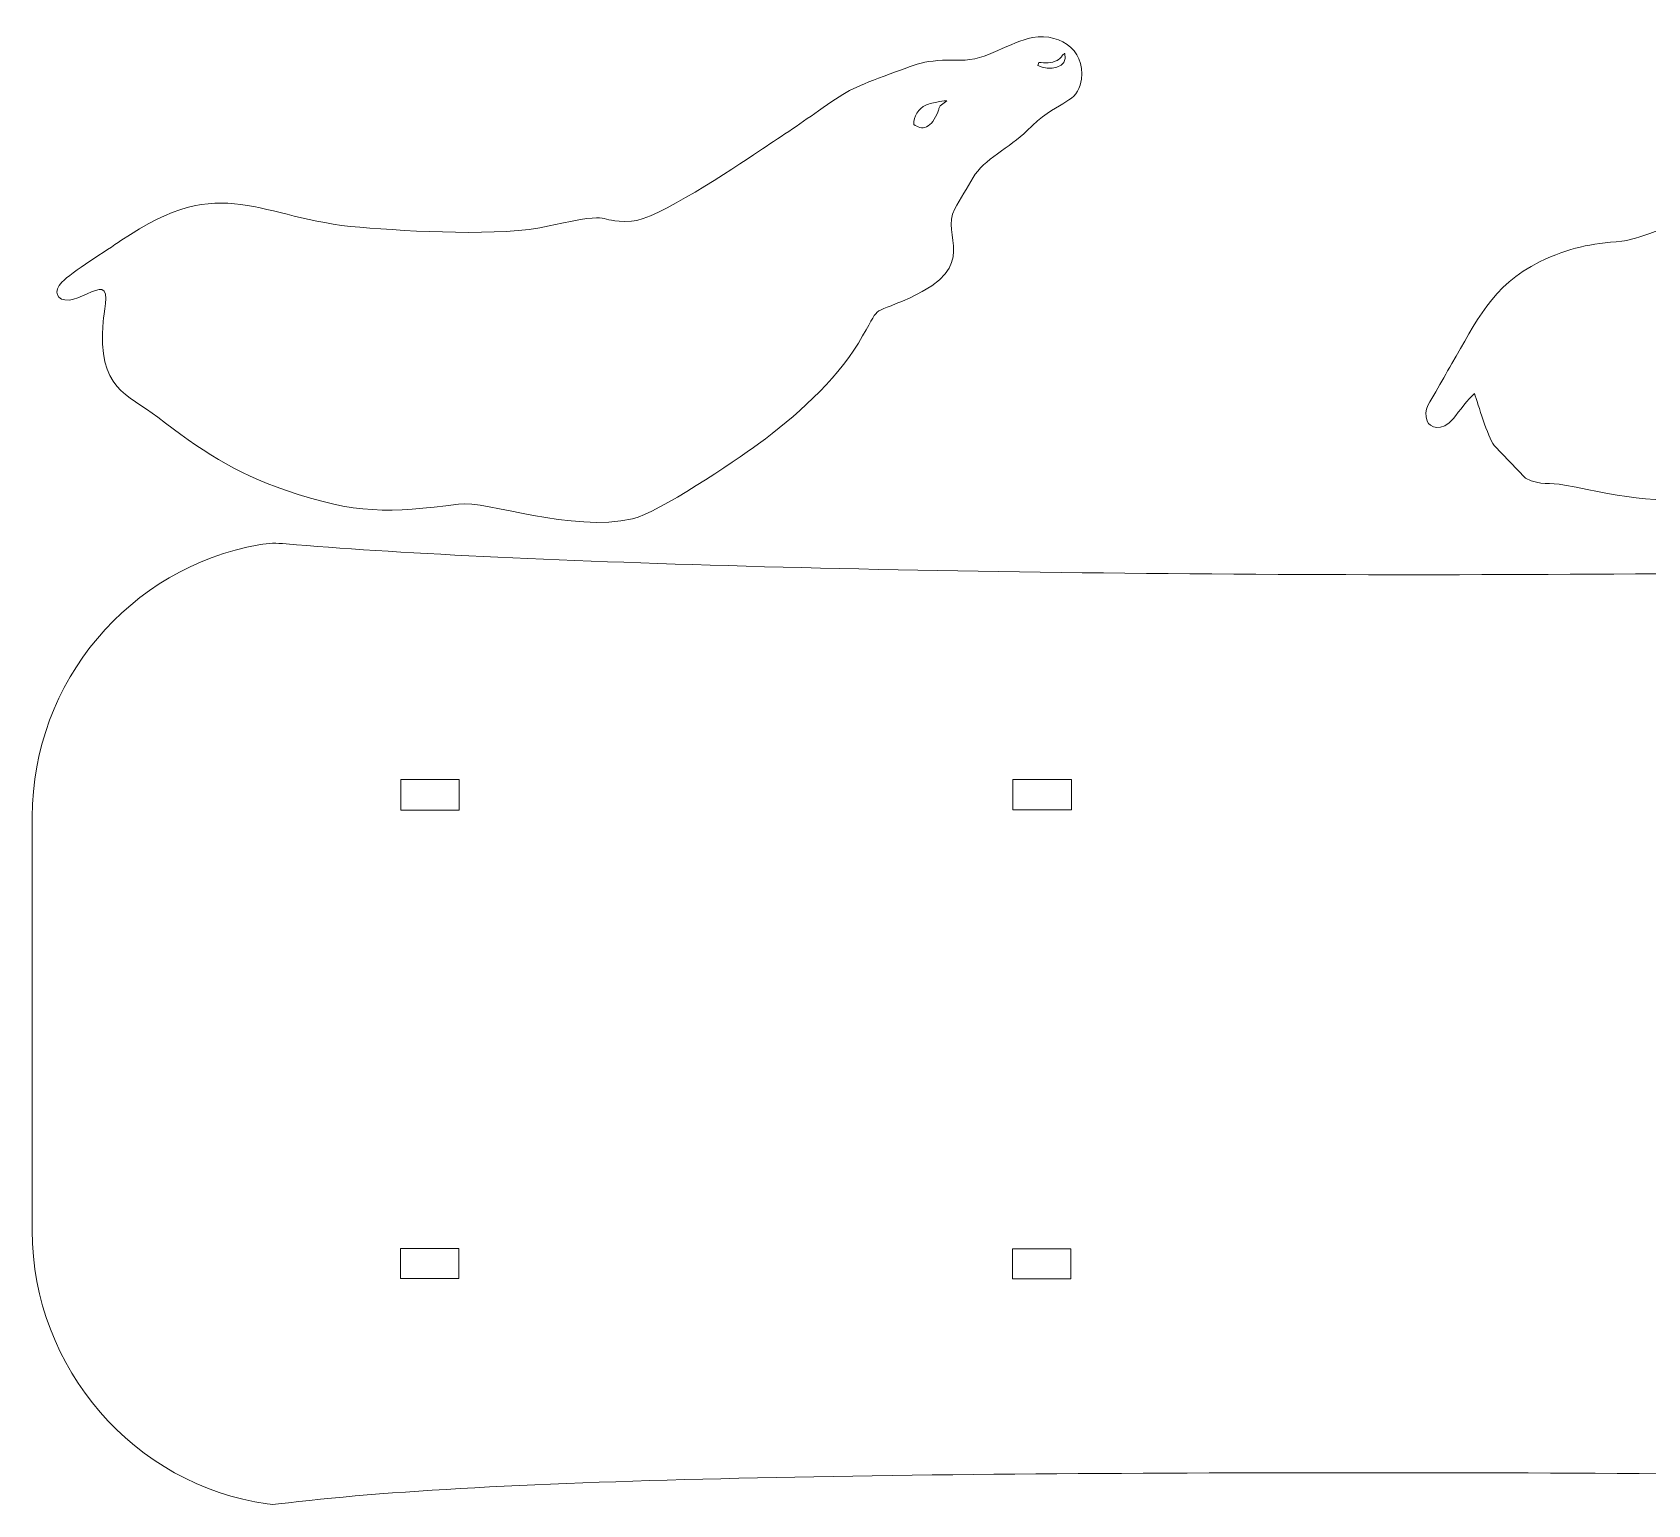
# Model space of a CAD drawing. Header units: centimetres. Extents: x -12413 to 28, y -61 to 2480.
# Drawn here: x -39.46 to -6.53, y -24.65 to 5.36 of the extents above; entities that cross this region are included whole.
import ezdxf

# ---------------------------------------------------------------- set-up
doc = ezdxf.new("R2010")
doc.units = ezdxf.units.CM
doc.header["$MEASUREMENT"] = 0
doc.layers.add('layer 1', color=7, linetype='Continuous')

msp = doc.modelspace()

# ---------------------------------------------------------------- linework, layer by layer
at = {"layer": 'layer 1', "color": 250, "lineweight": 20}
for points in [[(-31.94932, -10.49557), (-30.75716, -10.49557), (-30.75716, -9.87557), (-31.94932, -9.87557), (-31.94932, -10.49557)], [(-19.47109, -10.49448), (-18.27893, -10.49448), (-18.27893, -9.87448), (-19.47109, -9.87448), (-19.47109, -10.49448)], [(-31.95716, -20.0465), (-30.765, -20.0465), (-30.765, -19.43198), (-31.95716, -19.43198), (-31.95716, -20.0465)], [(-19.47893, -20.05198), (-18.28677, -20.05198), (-18.28677, -19.43746), (-19.47893, -19.43746), (-19.47893, -20.05198)]]:
    msp.add_lwpolyline(points, close=True, dxfattribs=at)
at = {"layer": 'layer 1', "color": 242, "lineweight": 9}
for points, knots in [([(-19.07128, 5.24814), (-18.46404, 5.35636), (-17.9208, 4.9256), (-18.1001, 4.28034), (-18.1001, 4.28034), (-18.20848, 3.89034), (-18.57016, 3.96566), (-19.18416, 3.35018), (-19.18416, 3.35018), (-19.52256, 3.01096), (-20.07542, 2.7598), (-20.27976, 2.39888), (-20.27976, 2.39888), (-20.4032, 2.18086), (-20.5361, 1.96784), (-20.65536, 1.75652), (-20.65536, 1.75652), (-20.96688, 1.20454), (-20.10782, 0.6083), (-21.56584, -0.05272), (-21.56584, -0.05272), (-22.4623, -0.45914), (-22.1033, -0.12506), (-22.62034, -0.97636), (-22.62034, -0.97636), (-23.1003, -1.76662), (-23.91504, -2.48558), (-24.65568, -3.03078), (-24.65568, -3.03078), (-25.1511, -3.39548), (-26.69008, -4.43134), (-27.2219, -4.55686), (-27.2219, -4.55686), (-28.46748, -4.8509), (-30.18282, -4.18348), (-30.77316, -4.26066), (-30.77316, -4.26066), (-32.1759, -4.44402), (-32.86206, -4.4711), (-34.29826, -3.97756), (-34.29826, -3.97756), (-35.3258, -3.62446), (-36.05078, -3.14694), (-36.90248, -2.49064), (-36.90248, -2.49064), (-37.5311, -2.00628), (-38.1293, -1.9255), (-38.01836, -0.53492), (-38.01836, -0.53492), (-38.00782, -0.40292), (-37.88232, 0.07852), (-38.04524, 0.11612), (-38.04524, 0.11612), (-38.16776, 0.1444), (-38.50066, -0.08218), (-38.7039, -0.1001), (-38.7039, -0.1001), (-38.97784, -0.12424), (-39.03396, 0.07834), (-38.85534, 0.26676), (-38.85534, 0.26676), (-38.66676, 0.46574), (-37.9261, 0.92248), (-37.65336, 1.11068), (-37.65336, 1.11068), (-35.5692, 2.5488), (-34.84548, 1.54716), (-32.7825, 1.38208), (-32.7825, 1.38208), (-31.73932, 1.2986), (-29.91672, 1.187), (-28.9208, 1.40884), (-28.9208, 1.40884), (-27.43852, 1.73902), (-28.09048, 1.47578), (-27.2465, 1.5059), (-27.2465, 1.5059), (-26.73948, 1.524), (-25.1489, 2.60078), (-24.65426, 2.92778), (-24.65426, 2.92778), (-24.2453, 3.19814), (-23.83464, 3.47088), (-23.4351, 3.75512), (-23.4351, 3.75512), (-22.89124, 4.14202), (-22.72786, 4.23106), (-22.09658, 4.46222), (-22.09658, 4.46222), (-21.4087, 4.7141), (-21.29248, 4.80632), (-20.53926, 4.78826), (-20.53926, 4.78826), (-20.01882, 4.77578), (-19.52116, 5.16796), (-19.07128, 5.24814)], [0, 0, 0, 0, 0.04, 0.04, 0.04, 0.04, 0.08, 0.08, 0.08, 0.08, 0.12, 0.12, 0.12, 0.12, 0.16, 0.16, 0.16, 0.16, 0.2, 0.2, 0.2, 0.2, 0.24, 0.24, 0.24, 0.24, 0.28, 0.28, 0.28, 0.28, 0.32, 0.32, 0.32, 0.32, 0.36, 0.36, 0.36, 0.36, 0.4, 0.4, 0.4, 0.4, 0.44, 0.44, 0.44, 0.44, 0.48, 0.48, 0.48, 0.48, 0.52, 0.52, 0.52, 0.52, 0.56, 0.56, 0.56, 0.56, 0.6, 0.6, 0.6, 0.6, 0.64, 0.64, 0.64, 0.64, 0.68, 0.68, 0.68, 0.68, 0.72, 0.72, 0.72, 0.72, 0.76, 0.76, 0.76, 0.76, 0.8, 0.8, 0.8, 0.8, 0.84, 0.84, 0.84, 0.84, 0.88, 0.88, 0.88, 0.88, 0.92, 0.92, 0.92, 0.92, 1, 1, 1, 1]), ([(-18.94134, 4.74228), (-18.94134, 4.74228), (-18.9635, 4.67672), (-18.9635, 4.67672), (-18.9635, 4.67672), (-18.74322, 4.56852), (-18.323, 4.61968), (-18.41324, 4.92778), (-18.41324, 4.92778), (-18.42028, 4.92452), (-18.42696, 4.9201), (-18.4336, 4.9142), (-18.4336, 4.9142), (-18.45102, 4.89872), (-18.46644, 4.87656), (-18.48158, 4.8586), (-18.48158, 4.8586), (-18.50696, 4.8285), (-18.53364, 4.8041), (-18.56812, 4.78452), (-18.56812, 4.78452), (-18.67178, 4.7257), (-18.82056, 4.72908), (-18.94134, 4.74228)], [0, 0, 0, 0, 0.14285714, 0.14285714, 0.14285714, 0.14285714, 0.28571429, 0.28571429, 0.28571429, 0.28571429, 0.42857143, 0.42857143, 0.42857143, 0.42857143, 0.57142857, 0.57142857, 0.57142857, 0.57142857, 0.71428571, 0.71428571, 0.71428571, 0.71428571, 1, 1, 1, 1]), ([(-21.4907, 3.47656), (-21.41518, 3.4229), (-21.32512, 3.38686), (-21.2346, 3.42756), (-21.2346, 3.42756), (-21.18234, 3.45106), (-21.13914, 3.49514), (-21.1054, 3.54056), (-21.1054, 3.54056), (-21.06284, 3.59788), (-21.02928, 3.66484), (-21.00286, 3.73104), (-21.00286, 3.73104), (-20.99358, 3.75432), (-20.98504, 3.77792), (-20.97728, 3.80176), (-20.97728, 3.80176), (-20.9714, 3.8198), (-20.96742, 3.8421), (-20.95174, 3.85472), (-20.95174, 3.85472), (-20.95174, 3.85472), (-20.81768, 3.96236), (-20.81768, 3.96236), (-20.81768, 3.96236), (-20.88402, 3.95854), (-20.96242, 3.9459), (-20.9908, 3.94068), (-20.9908, 3.94068), (-21.06896, 3.92626), (-21.1745, 3.9038), (-21.2474, 3.8722), (-21.2474, 3.8722), (-21.39584, 3.80784), (-21.49562, 3.63742), (-21.4907, 3.47656)], [0, 0, 0, 0, 0.1, 0.1, 0.1, 0.1, 0.2, 0.2, 0.2, 0.2, 0.3, 0.3, 0.3, 0.3, 0.4, 0.4, 0.4, 0.4, 0.5, 0.5, 0.5, 0.5, 0.6, 0.6, 0.6, 0.6, 0.7, 0.7, 0.7, 0.7, 0.8, 0.8, 0.8, 0.8, 1, 1, 1, 1])]:
    msp.add_open_spline(points, degree=3, knots=knots, dxfattribs=at)
at = {"layer": 'layer 1', "color": 142, "lineweight": 9}
msp.add_open_spline([(-8.73416, 0.67729), (-9.69988, 0.2082), (-10.03692, -0.56809), (-10.52245, -1.3967), (-10.52245, -1.3967), (-10.64035, -1.59792), (-10.73543, -1.77095), (-10.84699, -1.96952), (-10.84699, -1.96952), (-10.95161, -2.1557), (-11.11556, -2.33133), (-11.02584, -2.56684), (-11.02584, -2.56684), (-10.97641, -2.69658), (-10.72604, -2.80432), (-10.49038, -2.51652), (-10.49038, -2.51652), (-10.36988, -2.36938), (-10.18748, -2.10802), (-10.05928, -2.00384), (-10.05928, -2.00384), (-9.9853, -2.23499), (-9.7955, -2.8753), (-9.66095, -3.06758), (-9.66095, -3.06758), (-9.66095, -3.06758), (-9.01864, -3.73143), (-9.01864, -3.73143), (-9.01864, -3.73143), (-8.68506, -3.90151), (-8.54658, -3.8057), (-8.22295, -3.87053), (-8.22295, -3.87053), (-6.94186, -4.12713), (-6.21729, -4.28447), (-4.87475, -4.11605), (-4.87475, -4.11605), (-3.56525, -3.95176), (-2.68728, -3.5989), (-1.63782, -2.83484), (-1.63782, -2.83484), (-1.34483, -2.60169), (-1.22146, -2.63914), (-0.85333, -2.56367), (-0.85333, -2.56367), (0.42678, -2.3013), (0.91473, -2.04473), (1.93007, -1.39813), (1.93007, -1.39813), (1.93007, -1.39813), (2.71045, -1.87736), (2.71045, -1.87736), (2.71045, -1.87736), (3.78551, -2.42328), (3.98462, -1.52651), (4.24221, -1.4096), (4.24221, -1.4096), (4.24221, -1.4096), (4.75377, -1.38724), (4.75377, -1.38724), (4.75377, -1.38724), (4.93357, -1.37324), (5.09508, -1.34842), (5.28495, -1.30082), (5.28495, -1.30082), (5.56827, -1.22979), (5.52494, -1.29158), (5.7529, -1.39873), (5.7529, -1.39873), (6.33747, -1.67354), (6.97294, -1.62128), (7.14388, -1.72039), (7.14388, -1.72039), (7.41641, -1.87839), (7.69881, -2.01695), (8.00517, -2.05077), (8.00517, -2.05077), (8.00517, -2.05077), (8.60065, -1.41391), (8.60065, -1.41391), (8.60065, -1.41391), (8.70309, -1.16151), (8.5868, -0.83356), (8.36057, -0.57552), (8.36057, -0.57552), (8.1612, -0.3481), (7.08926, 0.21283), (7.02156, 0.33488), (7.02156, 0.33488), (6.95415, 0.45642), (7.04793, 0.50298), (6.83546, 0.73847), (6.83546, 0.73847), (6.59121, 1.00915), (6.14192, 1.26832), (5.82461, 1.47969), (5.82461, 1.47969), (5.15528, 1.92548), (5.39888, 1.82851), (4.75163, 2.04287), (4.75163, 2.04287), (3.2672, 2.53454), (2.09624, 2.96601), (0.69054, 3.58008), (0.69054, 3.58008), (0.00393, 3.88003), (-0.99703, 4.19439), (-1.75689, 3.7533), (-1.75689, 3.7533), (-2.25042, 3.4668), (-2.34011, 3.27322), (-2.58788, 3.09112), (-2.58788, 3.09112), (-2.58788, 3.09112), (-3.58582, 2.51265), (-3.58582, 2.51265), (-3.58582, 2.51265), (-4.20504, 2.2118), (-6.51714, 1.14796), (-7.0568, 1.10009), (-7.0568, 1.10009), (-7.6992, 1.04309), (-8.11246, 0.97923), (-8.73416, 0.67729)], degree=3, knots=[0, 0, 0, 0, 0.03125, 0.03125, 0.03125, 0.03125, 0.0625, 0.0625, 0.0625, 0.0625, 0.09375, 0.09375, 0.09375, 0.09375, 0.125, 0.125, 0.125, 0.125, 0.15625, 0.15625, 0.15625, 0.15625, 0.1875, 0.1875, 0.1875, 0.1875, 0.21875, 0.21875, 0.21875, 0.21875, 0.25, 0.25, 0.25, 0.25, 0.28125, 0.28125, 0.28125, 0.28125, 0.3125, 0.3125, 0.3125, 0.3125, 0.34375, 0.34375, 0.34375, 0.34375, 0.375, 0.375, 0.375, 0.375, 0.40625, 0.40625, 0.40625, 0.40625, 0.4375, 0.4375, 0.4375, 0.4375, 0.46875, 0.46875, 0.46875, 0.46875, 0.5, 0.5, 0.5, 0.5, 0.53125, 0.53125, 0.53125, 0.53125, 0.5625, 0.5625, 0.5625, 0.5625, 0.59375, 0.59375, 0.59375, 0.59375, 0.625, 0.625, 0.625, 0.625, 0.65625, 0.65625, 0.65625, 0.65625, 0.6875, 0.6875, 0.6875, 0.6875, 0.71875, 0.71875, 0.71875, 0.71875, 0.75, 0.75, 0.75, 0.75, 0.78125, 0.78125, 0.78125, 0.78125, 0.8125, 0.8125, 0.8125, 0.8125, 0.84375, 0.84375, 0.84375, 0.84375, 0.875, 0.875, 0.875, 0.875, 0.90625, 0.90625, 0.90625, 0.90625, 0.9375, 0.9375, 0.9375, 0.9375, 1, 1, 1, 1], dxfattribs=at)
at = {"layer": 'layer 1', "color": 250, "lineweight": 20}
msp.add_open_spline([(-34.67214, -24.63733), (-37.37259, -24.24893), (-39.46042, -21.8968), (-39.46042, -19.06823), (-39.46042, -19.06823), (-39.46042, -16.2562), (-39.46042, -13.44417), (-39.46042, -10.63214), (-39.46042, -10.63214), (-39.46042, -7.8636), (-37.46029, -5.55151), (-34.84323, -5.09041), (-34.84323, -5.09041), (-34.61688, -5.05053), (-34.5046, -5.05153), (-34.28294, -5.07061), (-34.28294, -5.07061), (-29.94943, -5.44402), (-21.27895, -5.69888), (-11.28759, -5.69888), (-11.28759, -5.69888), (-1.44587, -5.69888), (7.11424, -5.45159), (11.51014, -5.08731), (11.51014, -5.08731), (11.8752, -5.05707), (12.09954, -5.05023), (12.46965, -5.12984), (12.46965, -5.12984), (14.98712, -5.6713), (16.88524, -7.93512), (16.88524, -10.63214), (16.88524, -10.63214), (16.88524, -13.44417), (16.88524, -16.2562), (16.88524, -19.06823), (16.88524, -19.06823), (16.88524, -21.86756), (14.84037, -24.20023), (12.18053, -24.62466), (12.18053, -24.62466), (11.99851, -24.65368), (11.92432, -24.64849), (11.73915, -24.63245), (11.73915, -24.63245), (7.41625, -24.25762), (-1.27203, -24.00343), (-11.28759, -24.00146), (-11.28759, -24.00146), (-21.40424, -23.99946), (-30.16538, -24.09301), (-34.44053, -24.63916), (-34.44053, -24.63916), (-34.53878, -24.65168), (-34.57643, -24.65105), (-34.67214, -24.63733)], degree=3, knots=[0, 0, 0, 0, 0.06666667, 0.06666667, 0.06666667, 0.06666667, 0.13333333, 0.13333333, 0.13333333, 0.13333333, 0.2, 0.2, 0.2, 0.2, 0.26666667, 0.26666667, 0.26666667, 0.26666667, 0.33333333, 0.33333333, 0.33333333, 0.33333333, 0.4, 0.4, 0.4, 0.4, 0.46666667, 0.46666667, 0.46666667, 0.46666667, 0.53333333, 0.53333333, 0.53333333, 0.53333333, 0.6, 0.6, 0.6, 0.6, 0.66666667, 0.66666667, 0.66666667, 0.66666667, 0.73333333, 0.73333333, 0.73333333, 0.73333333, 0.8, 0.8, 0.8, 0.8, 0.86666667, 0.86666667, 0.86666667, 0.86666667, 1, 1, 1, 1], dxfattribs=at)

doc.saveas('drawing.dxf')
